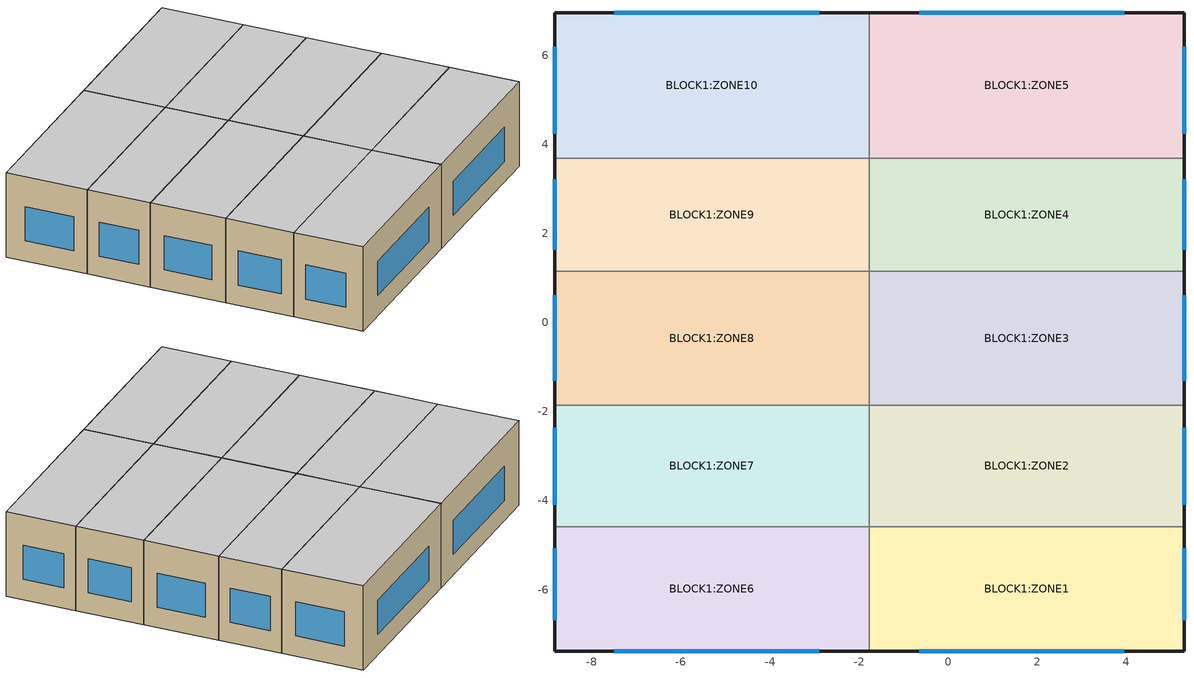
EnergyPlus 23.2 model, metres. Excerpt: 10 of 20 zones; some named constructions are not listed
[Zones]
BLOCK1:ZONE6
 floor ground (Project ground floor): -1.77,-7.38 -8.84,-7.38 -8.84,-4.59 -1.77,-4.59 z0
 wall outside (Project wall): -8.84,-4.59 -8.84,-7.38 -1.77,-7.38 z0:3.5
 wall to BLOCK1:ZONE1 (Project partition): -1.77,-7.38 -1.77,-4.59 z0:3.5
 wall to BLOCK1:ZONE7 (Project partition): -1.77,-4.59 -8.84,-4.59 z0:3.5
 window (Project external glazing - 1001): -8.84,-5.07 -8.84,-6.69 / -7.5,-7.38 -2.89,-7.38 z0.84:2.26
 ceiling to BLOCK2:ZONE6 (Project internal floor_Reversed): -8.84,-7.38 -1.77,-7.38 -1.77,-4.59 -8.84,-4.59 z3.5
BLOCK1:ZONE1
 floor ground (Project ground floor): 5.3,-7.38 -1.77,-7.38 -1.77,-4.59 5.3,-4.59 z0
 wall outside (Project wall): -1.77,-7.38 5.3,-7.38 5.3,-4.59 z0:3.5
 wall to BLOCK1:ZONE2 (Project partition): 5.3,-4.59 -1.77,-4.59 z0:3.5
 window (Project external glazing - 1001): 5.3,-6.69 5.3,-5.07 / -0.65,-7.38 3.96,-7.38 z0.84:2.26
 ceiling to BLOCK2:ZONE1 (Project internal floor_Reversed): -1.77,-7.38 5.3,-7.38 5.3,-4.59 -1.77,-4.59 z3.5
BLOCK1:ZONE7
 floor ground (Project ground floor): -1.77,-4.59 -8.84,-4.59 -8.84,-1.86 -1.77,-1.86 z0
 wall outside (Project wall): -8.84,-1.86 -8.84,-4.59 z0:3.5
 wall to BLOCK1:ZONE2 (Project partition): -1.77,-4.59 -1.77,-1.86 z0:3.5
 wall to BLOCK1:ZONE8 (Project partition): -1.77,-1.86 -8.84,-1.86 z0:3.5
 window (Project external glazing - 1001): -8.84,-2.36 -8.84,-4.09 z0.84:2.26
 ceiling to BLOCK2:ZONE7 (Project internal floor_Reversed): -8.84,-4.59 -1.77,-4.59 -1.77,-1.86 -8.84,-1.86 z3.5
BLOCK1:ZONE2
 floor ground (Project ground floor): 5.3,-4.59 -1.77,-4.59 -1.77,-1.86 5.3,-1.86 z0
 wall outside (Project wall): 5.3,-4.59 5.3,-1.86 z0:3.5
 wall to BLOCK1:ZONE3 (Project partition): 5.3,-1.86 -1.77,-1.86 z0:3.5
 window (Project external glazing - 1001): 5.3,-4.09 5.3,-2.36 z0.84:2.26
 ceiling to BLOCK2:ZONE2 (Project internal floor_Reversed): -1.77,-4.59 5.3,-4.59 5.3,-1.86 -1.77,-1.86 z3.5
BLOCK1:ZONE8
 floor ground (Project ground floor): -1.77,-1.86 -8.84,-1.86 -8.84,1.16 -1.77,1.16 z0
 wall outside (Project wall): -8.84,1.16 -8.84,-1.86 z0:3.5
 wall to BLOCK1:ZONE3 (Project partition): -1.77,-1.86 -1.77,1.16 z0:3.5
 wall to BLOCK1:ZONE9 (Project partition): -1.77,1.16 -8.84,1.16 z0:3.5
 window (Project external glazing - 1001): -8.84,0.61 -8.84,-1.31 z0.84:2.26
 ceiling to BLOCK2:ZONE8 (Project internal floor_Reversed): -8.84,-1.86 -1.77,-1.86 -1.77,1.16 -8.84,1.16 z3.5
BLOCK1:ZONE3
 floor ground (Project ground floor): 5.3,-1.86 -1.77,-1.86 -1.77,1.16 5.3,1.16 z0
 wall outside (Project wall): 5.3,-1.86 5.3,1.16 z0:3.5
 wall to BLOCK1:ZONE4 (Project partition): 5.3,1.16 -1.77,1.16 z0:3.5
 window (Project external glazing - 1001): 5.3,-1.31 5.3,0.61 z0.84:2.26
 ceiling to BLOCK2:ZONE3 (Project internal floor_Reversed): -1.77,-1.86 5.3,-1.86 5.3,1.16 -1.77,1.16 z3.5
BLOCK1:ZONE9
 floor ground (Project ground floor): -1.77,1.16 -8.84,1.16 -8.84,3.69 -1.77,3.69 z0
 wall outside (Project wall): -8.84,3.69 -8.84,1.16 z0:3.5
 wall to BLOCK1:ZONE4 (Project partition): -1.77,1.16 -1.77,3.69 z0:3.5
 wall to BLOCK1:ZONE10 (Project partition): -1.77,3.69 -8.84,3.69 z0:3.5
 window (Project external glazing - 1001): -8.84,3.22 -8.84,1.63 z0.84:2.26
 ceiling to BLOCK2:ZONE9 (Project internal floor_Reversed): -8.84,1.16 -1.77,1.16 -1.77,3.69 -8.84,3.69 z3.5
BLOCK1:ZONE4
 floor ground (Project ground floor): 5.3,1.16 -1.77,1.16 -1.77,3.69 5.3,3.69 z0
 wall outside (Project wall): 5.3,1.16 5.3,3.69 z0:3.5
 wall to BLOCK1:ZONE5 (Project partition): 5.3,3.69 -1.77,3.69 z0:3.5
 window (Project external glazing - 1001): 5.3,1.63 5.3,3.22 z0.84:2.26
 ceiling to BLOCK2:ZONE4 (Project internal floor_Reversed): -1.77,1.16 5.3,1.16 5.3,3.69 -1.77,3.69 z3.5
BLOCK1:ZONE10
 floor ground (Project ground floor): -1.77,3.69 -8.84,3.69 -8.84,6.96 -1.77,6.96 z0
 wall outside (Project wall): -1.77,6.96 -8.84,6.96 -8.84,3.69 z0:3.5
 wall to BLOCK1:ZONE5 (Project partition): -1.77,3.69 -1.77,6.96 z0:3.5
 window (Project external glazing - 1001): -2.89,6.96 -7.5,6.96 / -8.84,6.19 -8.84,4.24 z0.84:2.26
 ceiling to BLOCK2:ZONE10 (Project internal floor_Reversed): -8.84,3.69 -1.77,3.69 -1.77,6.96 -8.84,6.96 z3.5
BLOCK1:ZONE5
 floor ground (Project ground floor): 5.3,3.69 -1.77,3.69 -1.77,6.96 5.3,6.96 z0
 wall outside (Project wall): 5.3,3.69 5.3,6.96 -1.77,6.96 z0:3.5
 window (Project external glazing - 1001): 5.3,4.24 5.3,6.19 / 3.96,6.96 -0.65,6.96 z0.84:2.26
 ceiling to BLOCK2:ZONE5 (Project internal floor_Reversed): -1.77,3.69 5.3,3.69 5.3,6.96 -1.77,6.96 z3.5
[Material:NoMass]
6_RVAL_2: Roughness=Rough; Thermal Resistance=0.15; Thermal Absorptance=0.9; Solar Absorptance=0.7; Visible Absorptance=0.7
[Construction]
Project partition_Rev: Gypsum Plasterboard_.025, 6_RVAL_2, Gypsum Plasterboard_.025
[ENERGYMANAGEMENTSYSTEM:SENSOR]
Name | OutputVariable or OutputMeter Index Key | OutputVariable or OutputMeter
BLOCK1_ZONE3_HeatCoil; BLOCK1_ZONE3_Wall_2_0_0_0_0_0_Win_HeatCoil | BLOCK1:ZONE3 VRF Indoor Unit DX Heating Coil | Heating Coil Heating Rate
BLOCK1_ZONE9_CoolCoil; BLOCK1_ZONE9_Wall_4_0_0_0_0_0_Win_CoolCoil | BLOCK1:ZONE9 VRF Indoor Unit DX Cooling Coil | Cooling Coil Total Cooling Rate
BLOCK1_ZONE9_HeatCoil; BLOCK1_ZONE9_Wall_4_0_0_0_0_0_Win_HeatCoil | BLOCK1:ZONE9 VRF Indoor Unit DX Heating Coil | Heating Coil Heating Rate
BLOCK1_ZONE4_CoolCoil; BLOCK1_ZONE4_Wall_2_0_0_0_0_0_Win_CoolCoil | BLOCK1:ZONE4 VRF Indoor Unit DX Cooling Coil | Cooling Coil Total Cooling Rate
BLOCK1_ZONE4_HeatCoil; BLOCK1_ZONE4_Wall_2_0_0_0_0_0_Win_HeatCoil | BLOCK1:ZONE4 VRF Indoor Unit DX Heating Coil | Heating Coil Heating Rate
BLOCK1_ZONE10_CoolCoil; BLOCK1_ZONE10_Wall_3_0_0_0_0_0_Win_CoolCoil; BLOCK1_ZONE10_Wall_4_0_0_0_0_0_Win_CoolCoil | BLOCK1:ZONE10 VRF Indoor Unit DX Cooling Coil | Cooling Coil Total Cooling Rate
BLOCK1_ZONE10_HeatCoil; BLOCK1_ZONE10_Wall_3_0_0_0_0_0_Win_HeatCoil; BLOCK1_ZONE10_Wall_4_0_0_0_0_0_Win_HeatCoil | BLOCK1:ZONE10 VRF Indoor Unit DX Heating Coil | Heating Coil Heating Rate
BLOCK1_ZONE5_CoolCoil; BLOCK1_ZONE5_Wall_2_0_0_0_0_0_Win_CoolCoil; BLOCK1_ZONE5_Wall_3_0_0_0_0_0_Win_CoolCoil | BLOCK1:ZONE5 VRF Indoor Unit DX Cooling Coil | Cooling Coil Total Cooling Rate
BLOCK1_ZONE5_HeatCoil; BLOCK1_ZONE5_Wall_2_0_0_0_0_0_Win_HeatCoil; BLOCK1_ZONE5_Wall_3_0_0_0_0_0_Win_HeatCoil | BLOCK1:ZONE5 VRF Indoor Unit DX Heating Coil | Heating Coil Heating Rate
BLOCK2_ZONE6_CoolCoil; BLOCK2_ZONE6_Wall_4_0_0_0_0_0_Win_CoolCoil; BLOCK2_ZONE6_Wall_5_0_0_0_0_0_Win_CoolCoil | BLOCK2:ZONE6 VRF Indoor Unit DX Cooling Coil | Cooling Coil Total Cooling Rate
BLOCK2_ZONE6_HeatCoil; BLOCK2_ZONE6_Wall_4_0_0_0_0_0_Win_HeatCoil; BLOCK2_ZONE6_Wall_5_0_0_0_0_0_Win_HeatCoil | BLOCK2:ZONE6 VRF Indoor Unit DX Heating Coil | Heating Coil Heating Rate
BLOCK2_ZONE1_CoolCoil; BLOCK2_ZONE1_CoolCoil; BLOCK2_ZONE1_Wall_2_0_0_0_0_0_Win_CoolCoil; BLOCK2_ZONE1_Wall_2_0_0_0_0_0_Win_CoolCoil; BLOCK2_ZONE1_Wall_2_0_0_0_0_0_Win_CoolCoil; BLOCK2_ZONE1_Wall_5_0_0_0_0_0_Win_CoolCoil; BLOCK2_ZONE1_Wall_5_0_0_0_0_0_Win_CoolCoil; BLOCK2_ZONE1_Wall_5_0_0_0_0_0_Win_CoolCoil | BLOCK2:ZONE1 VRF Indoor Unit DX Cooling Coil | Cooling Coil Total Cooling Rate
BLOCK2_ZONE1_HeatCoil; BLOCK2_ZONE1_HeatCoil; BLOCK2_ZONE1_Wall_2_0_0_0_0_0_Win_HeatCoil; BLOCK2_ZONE1_Wall_2_0_0_0_0_0_Win_HeatCoil; BLOCK2_ZONE1_Wall_2_0_0_0_0_0_Win_HeatCoil; BLOCK2_ZONE1_Wall_5_0_0_0_0_0_Win_HeatCoil; BLOCK2_ZONE1_Wall_5_0_0_0_0_0_Win_HeatCoil; BLOCK2_ZONE1_Wall_5_0_0_0_0_0_Win_HeatCoil | BLOCK2:ZONE1 VRF Indoor Unit DX Heating Coil | Heating Coil Heating Rate
BLOCK2_ZONE7_CoolCoil; BLOCK2_ZONE7_Wall_4_0_0_0_0_0_Win_CoolCoil | BLOCK2:ZONE7 VRF Indoor Unit DX Cooling Coil | Cooling Coil Total Cooling Rate
BLOCK2_ZONE7_HeatCoil; BLOCK2_ZONE7_Wall_4_0_0_0_0_0_Win_HeatCoil | BLOCK2:ZONE7 VRF Indoor Unit DX Heating Coil | Heating Coil Heating Rate
BLOCK2_ZONE2_CoolCoil; BLOCK2_ZONE2_Wall_2_0_0_0_0_0_Win_CoolCoil | BLOCK2:ZONE2 VRF Indoor Unit DX Cooling Coil | Cooling Coil Total Cooling Rate
BLOCK2_ZONE2_HeatCoil; BLOCK2_ZONE2_Wall_2_0_0_0_0_0_Win_HeatCoil | BLOCK2:ZONE2 VRF Indoor Unit DX Heating Coil | Heating Coil Heating Rate
BLOCK2_ZONE8_CoolCoil; BLOCK2_ZONE8_Wall_4_0_0_0_0_0_Win_CoolCoil | BLOCK2:ZONE8 VRF Indoor Unit DX Cooling Coil | Cooling Coil Total Cooling Rate
BLOCK2_ZONE8_HeatCoil; BLOCK2_ZONE8_Wall_4_0_0_0_0_0_Win_HeatCoil | BLOCK2:ZONE8 VRF Indoor Unit DX Heating Coil | Heating Coil Heating Rate
BLOCK2_ZONE3_CoolCoil; BLOCK2_ZONE3_Wall_2_0_0_0_0_0_Win_CoolCoil | BLOCK2:ZONE3 VRF Indoor Unit DX Cooling Coil | Cooling Coil Total Cooling Rate
BLOCK2_ZONE3_HeatCoil; BLOCK2_ZONE3_Wall_2_0_0_0_0_0_Win_HeatCoil | BLOCK2:ZONE3 VRF Indoor Unit DX Heating Coil | Heating Coil Heating Rate
BLOCK2_ZONE9_CoolCoil; BLOCK2_ZONE9_Wall_4_0_0_0_0_0_Win_CoolCoil | BLOCK2:ZONE9 VRF Indoor Unit DX Cooling Coil | Cooling Coil Total Cooling Rate
BLOCK2_ZONE9_HeatCoil; BLOCK2_ZONE9_Wall_4_0_0_0_0_0_Win_HeatCoil | BLOCK2:ZONE9 VRF Indoor Unit DX Heating Coil | Heating Coil Heating Rate
BLOCK2_ZONE4_CoolCoil; BLOCK2_ZONE4_Wall_2_0_0_0_0_0_Win_CoolCoil | BLOCK2:ZONE4 VRF Indoor Unit DX Cooling Coil | Cooling Coil Total Cooling Rate
BLOCK2_ZONE4_HeatCoil; BLOCK2_ZONE4_Wall_2_0_0_0_0_0_Win_HeatCoil | BLOCK2:ZONE4 VRF Indoor Unit DX Heating Coil | Heating Coil Heating Rate
BLOCK2_ZONE10_CoolCoil; BLOCK2_ZONE10_Wall_3_0_0_0_0_0_Win_CoolCoil; BLOCK2_ZONE10_Wall_4_0_0_0_0_0_Win_CoolCoil | BLOCK2:ZONE10 VRF Indoor Unit DX Cooling Coil | Cooling Coil Total Cooling Rate
BLOCK2_ZONE10_HeatCoil; BLOCK2_ZONE10_Wall_3_0_0_0_0_0_Win_HeatCoil; BLOCK2_ZONE10_Wall_4_0_0_0_0_0_Win_HeatCoil | BLOCK2:ZONE10 VRF Indoor Unit DX Heating Coil | Heating Coil Heating Rate
BLOCK2_ZONE5_CoolCoil; BLOCK2_ZONE5_Wall_2_0_0_0_0_0_Win_CoolCoil; BLOCK2_ZONE5_Wall_3_0_0_0_0_0_Win_CoolCoil | BLOCK2:ZONE5 VRF Indoor Unit DX Cooling Coil | Cooling Coil Total Cooling Rate
BLOCK2_ZONE5_HeatCoil; BLOCK2_ZONE5_Wall_2_0_0_0_0_0_Win_HeatCoil; BLOCK2_ZONE5_Wall_3_0_0_0_0_0_Win_HeatCoil | BLOCK2:ZONE5 VRF Indoor Unit DX Heating Coil | Heating Coil Heating Rate
BLOCK1_ZONE6_Wall_4_0_0_0_0_0_Win_CoolCoil; BLOCK1_ZONE6_Wall_5_0_0_0_0_0_Win_CoolCoil | BLOCK1:ZONE6 VRF Indoor Unit DX Cooling Coil | Cooling Coil Total Cooling Rate
BLOCK1_ZONE6_Wall_4_0_0_0_0_0_Win_HeatCoil; BLOCK1_ZONE6_Wall_5_0_0_0_0_0_Win_HeatCoil | BLOCK1:ZONE6 VRF Indoor Unit DX Heating Coil | Heating Coil Heating Rate
BLOCK1_ZONE1_Wall_2_0_0_0_0_0_Win_CoolCoil; BLOCK1_ZONE1_Wall_2_0_0_0_0_0_Win_CoolCoil; BLOCK1_ZONE1_Wall_2_0_0_0_0_0_Win_CoolCoil; BLOCK1_ZONE1_Wall_5_0_0_0_0_0_Win_CoolCoil; BLOCK1_ZONE1_Wall_5_0_0_0_0_0_Win_CoolCoil; BLOCK1_ZONE1_Wall_5_0_0_0_0_0_Win_CoolCoil | BLOCK1:ZONE1 VRF Indoor Unit DX Cooling Coil | Cooling Coil Total Cooling Rate
BLOCK1_ZONE1_Wall_2_0_0_0_0_0_Win_HeatCoil; BLOCK1_ZONE1_Wall_2_0_0_0_0_0_Win_HeatCoil; BLOCK1_ZONE1_Wall_2_0_0_0_0_0_Win_HeatCoil; BLOCK1_ZONE1_Wall_5_0_0_0_0_0_Win_HeatCoil; BLOCK1_ZONE1_Wall_5_0_0_0_0_0_Win_HeatCoil; BLOCK1_ZONE1_Wall_5_0_0_0_0_0_Win_HeatCoil | BLOCK1:ZONE1 VRF Indoor Unit DX Heating Coil | Heating Coil Heating Rate
BLOCK1_ZONE7_Wall_4_0_0_0_0_0_Win_CoolCoil | BLOCK1:ZONE7 VRF Indoor Unit DX Cooling Coil | Cooling Coil Total Cooling Rate
BLOCK1_ZONE7_Wall_4_0_0_0_0_0_Win_HeatCoil | BLOCK1:ZONE7 VRF Indoor Unit DX Heating Coil | Heating Coil Heating Rate
BLOCK1_ZONE2_Wall_2_0_0_0_0_0_Win_CoolCoil | BLOCK1:ZONE2 VRF Indoor Unit DX Cooling Coil | Cooling Coil Total Cooling Rate
BLOCK1_ZONE2_Wall_2_0_0_0_0_0_Win_HeatCoil | BLOCK1:ZONE2 VRF Indoor Unit DX Heating Coil | Heating Coil Heating Rate
BLOCK1_ZONE8_Wall_4_0_0_0_0_0_Win_CoolCoil | BLOCK1:ZONE8 VRF Indoor Unit DX Cooling Coil | Cooling Coil Total Cooling Rate
BLOCK1_ZONE8_Wall_4_0_0_0_0_0_Win_HeatCoil | BLOCK1:ZONE8 VRF Indoor Unit DX Heating Coil | Heating Coil Heating Rate
BLOCK1_ZONE3_Wall_2_0_0_0_0_0_Win_CoolCoil | BLOCK1:ZONE3 VRF Indoor Unit DX Cooling Coil | Cooling Coil Total Cooling Rate
[ENERGYMANAGEMENTSYSTEM:ACTUATOR]
Name | Actuated Component Unique | Actuated Component Type | Actuated Component Control Type
AHST_Act_BLOCK1_ZONE6 | AHST_Sch_BLOCK1_ZONE6 | Schedule:Compact | Schedule Value
ACST_Act_BLOCK1_ZONE6 | ACST_Sch_BLOCK1_ZONE6 | Schedule:Compact | Schedule Value
AHST_Act_BLOCK1_ZONE1; AHST_Act_BLOCK1_ZONE1 | AHST_Sch_BLOCK1_ZONE1 | Schedule:Compact | Schedule Value
ACST_Act_BLOCK1_ZONE1; ACST_Act_BLOCK1_ZONE1 | ACST_Sch_BLOCK1_ZONE1 | Schedule:Compact | Schedule Value
AHST_Act_BLOCK1_ZONE7 | AHST_Sch_BLOCK1_ZONE7 | Schedule:Compact | Schedule Value
ACST_Act_BLOCK1_ZONE7 | ACST_Sch_BLOCK1_ZONE7 | Schedule:Compact | Schedule Value
AHST_Act_BLOCK1_ZONE2 | AHST_Sch_BLOCK1_ZONE2 | Schedule:Compact | Schedule Value
ACST_Act_BLOCK1_ZONE2 | ACST_Sch_BLOCK1_ZONE2 | Schedule:Compact | Schedule Value
AHST_Act_BLOCK1_ZONE8 | AHST_Sch_BLOCK1_ZONE8 | Schedule:Compact | Schedule Value
ACST_Act_BLOCK1_ZONE8 | ACST_Sch_BLOCK1_ZONE8 | Schedule:Compact | Schedule Value
AHST_Act_BLOCK1_ZONE3 | AHST_Sch_BLOCK1_ZONE3 | Schedule:Compact | Schedule Value
ACST_Act_BLOCK1_ZONE3 | ACST_Sch_BLOCK1_ZONE3 | Schedule:Compact | Schedule Value
AHST_Act_BLOCK1_ZONE9 | AHST_Sch_BLOCK1_ZONE9 | Schedule:Compact | Schedule Value
ACST_Act_BLOCK1_ZONE9 | ACST_Sch_BLOCK1_ZONE9 | Schedule:Compact | Schedule Value
AHST_Act_BLOCK1_ZONE4 | AHST_Sch_BLOCK1_ZONE4 | Schedule:Compact | Schedule Value
ACST_Act_BLOCK1_ZONE4 | ACST_Sch_BLOCK1_ZONE4 | Schedule:Compact | Schedule Value
AHST_Act_BLOCK1_ZONE10 | AHST_Sch_BLOCK1_ZONE10 | Schedule:Compact | Schedule Value
ACST_Act_BLOCK1_ZONE10 | ACST_Sch_BLOCK1_ZONE10 | Schedule:Compact | Schedule Value
AHST_Act_BLOCK1_ZONE5 | AHST_Sch_BLOCK1_ZONE5 | Schedule:Compact | Schedule Value
ACST_Act_BLOCK1_ZONE5 | ACST_Sch_BLOCK1_ZONE5 | Schedule:Compact | Schedule Value
AHST_Act_BLOCK2_ZONE6 | AHST_Sch_BLOCK2_ZONE6 | Schedule:Compact | Schedule Value
ACST_Act_BLOCK2_ZONE6 | ACST_Sch_BLOCK2_ZONE6 | Schedule:Compact | Schedule Value
AHST_Act_BLOCK2_ZONE1; AHST_Act_BLOCK2_ZONE1 | AHST_Sch_BLOCK2_ZONE1 | Schedule:Compact | Schedule Value
ACST_Act_BLOCK2_ZONE1; ACST_Act_BLOCK2_ZONE1 | ACST_Sch_BLOCK2_ZONE1 | Schedule:Compact | Schedule Value
AHST_Act_BLOCK2_ZONE7 | AHST_Sch_BLOCK2_ZONE7 | Schedule:Compact | Schedule Value
ACST_Act_BLOCK2_ZONE7 | ACST_Sch_BLOCK2_ZONE7 | Schedule:Compact | Schedule Value
AHST_Act_BLOCK2_ZONE2 | AHST_Sch_BLOCK2_ZONE2 | Schedule:Compact | Schedule Value
ACST_Act_BLOCK2_ZONE2 | ACST_Sch_BLOCK2_ZONE2 | Schedule:Compact | Schedule Value
AHST_Act_BLOCK2_ZONE8 | AHST_Sch_BLOCK2_ZONE8 | Schedule:Compact | Schedule Value
ACST_Act_BLOCK2_ZONE8 | ACST_Sch_BLOCK2_ZONE8 | Schedule:Compact | Schedule Value
AHST_Act_BLOCK2_ZONE3 | AHST_Sch_BLOCK2_ZONE3 | Schedule:Compact | Schedule Value
ACST_Act_BLOCK2_ZONE3 | ACST_Sch_BLOCK2_ZONE3 | Schedule:Compact | Schedule Value
AHST_Act_BLOCK2_ZONE9 | AHST_Sch_BLOCK2_ZONE9 | Schedule:Compact | Schedule Value
ACST_Act_BLOCK2_ZONE9 | ACST_Sch_BLOCK2_ZONE9 | Schedule:Compact | Schedule Value
AHST_Act_BLOCK2_ZONE4 | AHST_Sch_BLOCK2_ZONE4 | Schedule:Compact | Schedule Value
ACST_Act_BLOCK2_ZONE4 | ACST_Sch_BLOCK2_ZONE4 | Schedule:Compact | Schedule Value
AHST_Act_BLOCK2_ZONE10 | AHST_Sch_BLOCK2_ZONE10 | Schedule:Compact | Schedule Value
ACST_Act_BLOCK2_ZONE10 | ACST_Sch_BLOCK2_ZONE10 | Schedule:Compact | Schedule Value
AHST_Act_BLOCK2_ZONE5 | AHST_Sch_BLOCK2_ZONE5 | Schedule:Compact | Schedule Value
ACST_Act_BLOCK2_ZONE5 | ACST_Sch_BLOCK2_ZONE5 | Schedule:Compact | Schedule Value
BLOCK1_ZONE6_Wall_4_0_0_0_0_0_Win_VentOpenFact | BLOCK1:ZONE6_Wall_4_0_0_0_0_0_Win | AirFlow Network Window/Door Opening | Venting Opening Factor
BLOCK1_ZONE6_Wall_5_0_0_0_0_0_Win_VentOpenFact | BLOCK1:ZONE6_Wall_5_0_0_0_0_0_Win | AirFlow Network Window/Door Opening | Venting Opening Factor
BLOCK1_ZONE1_Wall_2_0_0_0_0_0_Win_VentOpenFact; BLOCK1_ZONE1_Wall_2_0_0_0_0_0_Win_VentOpenFact; BLOCK1_ZONE1_Wall_2_0_0_0_0_0_Win_VentOpenFact | BLOCK1:ZONE1_Wall_2_0_0_0_0_0_Win | AirFlow Network Window/Door Opening | Venting Opening Factor
BLOCK1_ZONE1_Wall_5_0_0_0_0_0_Win_VentOpenFact; BLOCK1_ZONE1_Wall_5_0_0_0_0_0_Win_VentOpenFact; BLOCK1_ZONE1_Wall_5_0_0_0_0_0_Win_VentOpenFact | BLOCK1:ZONE1_Wall_5_0_0_0_0_0_Win | AirFlow Network Window/Door Opening | Venting Opening Factor
BLOCK1_ZONE7_Wall_4_0_0_0_0_0_Win_VentOpenFact | BLOCK1:ZONE7_Wall_4_0_0_0_0_0_Win | AirFlow Network Window/Door Opening | Venting Opening Factor
BLOCK1_ZONE2_Wall_2_0_0_0_0_0_Win_VentOpenFact | BLOCK1:ZONE2_Wall_2_0_0_0_0_0_Win | AirFlow Network Window/Door Opening | Venting Opening Factor
BLOCK1_ZONE8_Wall_4_0_0_0_0_0_Win_VentOpenFact | BLOCK1:ZONE8_Wall_4_0_0_0_0_0_Win | AirFlow Network Window/Door Opening | Venting Opening Factor
BLOCK1_ZONE3_Wall_2_0_0_0_0_0_Win_VentOpenFact | BLOCK1:ZONE3_Wall_2_0_0_0_0_0_Win | AirFlow Network Window/Door Opening | Venting Opening Factor
BLOCK1_ZONE9_Wall_4_0_0_0_0_0_Win_VentOpenFact | BLOCK1:ZONE9_Wall_4_0_0_0_0_0_Win | AirFlow Network Window/Door Opening | Venting Opening Factor
BLOCK1_ZONE4_Wall_2_0_0_0_0_0_Win_VentOpenFact | BLOCK1:ZONE4_Wall_2_0_0_0_0_0_Win | AirFlow Network Window/Door Opening | Venting Opening Factor
BLOCK1_ZONE10_Wall_3_0_0_0_0_0_Win_VentOpenFact | BLOCK1:ZONE10_Wall_3_0_0_0_0_0_Win | AirFlow Network Window/Door Opening | Venting Opening Factor
BLOCK1_ZONE10_Wall_4_0_0_0_0_0_Win_VentOpenFact | BLOCK1:ZONE10_Wall_4_0_0_0_0_0_Win | AirFlow Network Window/Door Opening | Venting Opening Factor
BLOCK1_ZONE5_Wall_2_0_0_0_0_0_Win_VentOpenFact | BLOCK1:ZONE5_Wall_2_0_0_0_0_0_Win | AirFlow Network Window/Door Opening | Venting Opening Factor
BLOCK1_ZONE5_Wall_3_0_0_0_0_0_Win_VentOpenFact | BLOCK1:ZONE5_Wall_3_0_0_0_0_0_Win | AirFlow Network Window/Door Opening | Venting Opening Factor
[ENERGYMANAGEMENTSYSTEM:PROGRAMCALLINGMANAGER]
SetComfTemp: BeginTimestepBeforePredictor; SetComfTemp
CountHours_BLOCK1_ZONE6: BeginTimestepBeforePredictor; CountHours_BLOCK1_ZONE6
CountHours_BLOCK1_ZONE1; CountHours_BLOCK1_ZONE1: BeginTimestepBeforePredictor; CountHours_BLOCK1_ZONE1
CountHours_BLOCK1_ZONE7: BeginTimestepBeforePredictor; CountHours_BLOCK1_ZONE7
CountHours_BLOCK1_ZONE2: BeginTimestepBeforePredictor; CountHours_BLOCK1_ZONE2
CountHours_BLOCK1_ZONE8: BeginTimestepBeforePredictor; CountHours_BLOCK1_ZONE8
CountHours_BLOCK1_ZONE3: BeginTimestepBeforePredictor; CountHours_BLOCK1_ZONE3
CountHours_BLOCK1_ZONE9: BeginTimestepBeforePredictor; CountHours_BLOCK1_ZONE9
CountHours_BLOCK1_ZONE4: BeginTimestepBeforePredictor; CountHours_BLOCK1_ZONE4
CountHours_BLOCK1_ZONE10: BeginTimestepBeforePredictor; CountHours_BLOCK1_ZONE10
CountHours_BLOCK1_ZONE5: BeginTimestepBeforePredictor; CountHours_BLOCK1_ZONE5
CountHours_BLOCK2_ZONE6: BeginTimestepBeforePredictor; CountHours_BLOCK2_ZONE6
CountHours_BLOCK2_ZONE1; CountHours_BLOCK2_ZONE1: BeginTimestepBeforePredictor; CountHours_BLOCK2_ZONE1
CountHours_BLOCK2_ZONE7: BeginTimestepBeforePredictor; CountHours_BLOCK2_ZONE7
CountHours_BLOCK2_ZONE2: BeginTimestepBeforePredictor; CountHours_BLOCK2_ZONE2
CountHours_BLOCK2_ZONE8: BeginTimestepBeforePredictor; CountHours_BLOCK2_ZONE8
CountHours_BLOCK2_ZONE3: BeginTimestepBeforePredictor; CountHours_BLOCK2_ZONE3
CountHours_BLOCK2_ZONE9: BeginTimestepBeforePredictor; CountHours_BLOCK2_ZONE9
CountHours_BLOCK2_ZONE4: BeginTimestepBeforePredictor; CountHours_BLOCK2_ZONE4
CountHours_BLOCK2_ZONE10: BeginTimestepBeforePredictor; CountHours_BLOCK2_ZONE10
CountHours_BLOCK2_ZONE5: BeginTimestepBeforePredictor; CountHours_BLOCK2_ZONE5
SetAppLimits: BeginTimestepBeforePredictor; SetAppLimits
ApplyCAT: BeginTimestepBeforePredictor; ApplyCAT
SetAST: BeginTimestepBeforePredictor; SetAST
SetASTnoTol: BeginTimestepBeforePredictor; SetASTnoTol
CountHoursNoApp_BLOCK1_ZONE6: BeginTimestepBeforePredictor; CountHoursNoApp_BLOCK1_ZONE6
SetGeoVarBLOCK1_ZONE6: BeginTimestepBeforePredictor; SetGeoVarBLOCK1_ZONE6
CountHoursNoApp_BLOCK1_ZONE1; CountHoursNoApp_BLOCK1_ZONE1: BeginTimestepBeforePredictor; CountHoursNoApp_BLOCK1_ZONE1
SetGeoVarBLOCK1_ZONE1; SetGeoVarBLOCK1_ZONE1: BeginTimestepBeforePredictor; SetGeoVarBLOCK1_ZONE1
CountHoursNoApp_BLOCK1_ZONE7: BeginTimestepBeforePredictor; CountHoursNoApp_BLOCK1_ZONE7
SetGeoVarBLOCK1_ZONE7: BeginTimestepBeforePredictor; SetGeoVarBLOCK1_ZONE7
CountHoursNoApp_BLOCK1_ZONE2: BeginTimestepBeforePredictor; CountHoursNoApp_BLOCK1_ZONE2
SetGeoVarBLOCK1_ZONE2: BeginTimestepBeforePredictor; SetGeoVarBLOCK1_ZONE2
CountHoursNoApp_BLOCK1_ZONE8: BeginTimestepBeforePredictor; CountHoursNoApp_BLOCK1_ZONE8
SetGeoVarBLOCK1_ZONE8: BeginTimestepBeforePredictor; SetGeoVarBLOCK1_ZONE8
CountHoursNoApp_BLOCK1_ZONE3: BeginTimestepBeforePredictor; CountHoursNoApp_BLOCK1_ZONE3
SetGeoVarBLOCK1_ZONE3: BeginTimestepBeforePredictor; SetGeoVarBLOCK1_ZONE3
CountHoursNoApp_BLOCK1_ZONE9: BeginTimestepBeforePredictor; CountHoursNoApp_BLOCK1_ZONE9
SetGeoVarBLOCK1_ZONE9: BeginTimestepBeforePredictor; SetGeoVarBLOCK1_ZONE9
CountHoursNoApp_BLOCK1_ZONE4: BeginTimestepBeforePredictor; CountHoursNoApp_BLOCK1_ZONE4
SetGeoVarBLOCK1_ZONE4: BeginTimestepBeforePredictor; SetGeoVarBLOCK1_ZONE4
CountHoursNoApp_BLOCK1_ZONE10: BeginTimestepBeforePredictor; CountHoursNoApp_BLOCK1_ZONE10
SetGeoVarBLOCK1_ZONE10: BeginTimestepBeforePredictor; SetGeoVarBLOCK1_ZONE10
CountHoursNoApp_BLOCK1_ZONE5: BeginTimestepBeforePredictor; CountHoursNoApp_BLOCK1_ZONE5
SetGeoVarBLOCK1_ZONE5: BeginTimestepBeforePredictor; SetGeoVarBLOCK1_ZONE5
CountHoursNoApp_BLOCK2_ZONE6: BeginTimestepBeforePredictor; CountHoursNoApp_BLOCK2_ZONE6
SetGeoVarBLOCK2_ZONE6: BeginTimestepBeforePredictor; SetGeoVarBLOCK2_ZONE6
CountHoursNoApp_BLOCK2_ZONE1; CountHoursNoApp_BLOCK2_ZONE1: BeginTimestepBeforePredictor; CountHoursNoApp_BLOCK2_ZONE1
SetGeoVarBLOCK2_ZONE1; SetGeoVarBLOCK2_ZONE1: BeginTimestepBeforePredictor; SetGeoVarBLOCK2_ZONE1
CountHoursNoApp_BLOCK2_ZONE7: BeginTimestepBeforePredictor; CountHoursNoApp_BLOCK2_ZONE7
SetGeoVarBLOCK2_ZONE7: BeginTimestepBeforePredictor; SetGeoVarBLOCK2_ZONE7
CountHoursNoApp_BLOCK2_ZONE2: BeginTimestepBeforePredictor; CountHoursNoApp_BLOCK2_ZONE2
SetGeoVarBLOCK2_ZONE2: BeginTimestepBeforePredictor; SetGeoVarBLOCK2_ZONE2
CountHoursNoApp_BLOCK2_ZONE8: BeginTimestepBeforePredictor; CountHoursNoApp_BLOCK2_ZONE8
SetGeoVarBLOCK2_ZONE8: BeginTimestepBeforePredictor; SetGeoVarBLOCK2_ZONE8
CountHoursNoApp_BLOCK2_ZONE3: BeginTimestepBeforePredictor; CountHoursNoApp_BLOCK2_ZONE3
SetGeoVarBLOCK2_ZONE3: BeginTimestepBeforePredictor; SetGeoVarBLOCK2_ZONE3
CountHoursNoApp_BLOCK2_ZONE9: BeginTimestepBeforePredictor; CountHoursNoApp_BLOCK2_ZONE9
SetGeoVarBLOCK2_ZONE9: BeginTimestepBeforePredictor; SetGeoVarBLOCK2_ZONE9
CountHoursNoApp_BLOCK2_ZONE4: BeginTimestepBeforePredictor; CountHoursNoApp_BLOCK2_ZONE4
SetGeoVarBLOCK2_ZONE4: BeginTimestepBeforePredictor; SetGeoVarBLOCK2_ZONE4
CountHoursNoApp_BLOCK2_ZONE10: BeginTimestepBeforePredictor; CountHoursNoApp_BLOCK2_ZONE10
SetGeoVarBLOCK2_ZONE10: BeginTimestepBeforePredictor; SetGeoVarBLOCK2_ZONE10
CountHoursNoApp_BLOCK2_ZONE5: BeginTimestepBeforePredictor; CountHoursNoApp_BLOCK2_ZONE5
SetGeoVarBLOCK2_ZONE5: BeginTimestepBeforePredictor; SetGeoVarBLOCK2_ZONE5
SetInputData: BeginTimestepBeforePredictor; SetInputData
SetVOFinputData: BeginTimestepBeforePredictor; SetVOFinputData
SetVST: BeginTimestepBeforePredictor; SetVST
ApplyAST_BLOCK1_ZONE6: BeginTimestepBeforePredictor; ApplyAST_BLOCK1_ZONE6
ApplyAST_BLOCK1_ZONE1; ApplyAST_BLOCK1_ZONE1: BeginTimestepBeforePredictor; ApplyAST_BLOCK1_ZONE1
ApplyAST_BLOCK1_ZONE7: BeginTimestepBeforePredictor; ApplyAST_BLOCK1_ZONE7
ApplyAST_BLOCK1_ZONE2: BeginTimestepBeforePredictor; ApplyAST_BLOCK1_ZONE2
ApplyAST_BLOCK1_ZONE8: BeginTimestepBeforePredictor; ApplyAST_BLOCK1_ZONE8
ApplyAST_BLOCK1_ZONE3: BeginTimestepBeforePredictor; ApplyAST_BLOCK1_ZONE3
ApplyAST_BLOCK1_ZONE9: BeginTimestepBeforePredictor; ApplyAST_BLOCK1_ZONE9
ApplyAST_BLOCK1_ZONE4: BeginTimestepBeforePredictor; ApplyAST_BLOCK1_ZONE4
ApplyAST_BLOCK1_ZONE10: BeginTimestepBeforePredictor; ApplyAST_BLOCK1_ZONE10
ApplyAST_BLOCK1_ZONE5: BeginTimestepBeforePredictor; ApplyAST_BLOCK1_ZONE5
ApplyAST_BLOCK2_ZONE6: BeginTimestepBeforePredictor; ApplyAST_BLOCK2_ZONE6
ApplyAST_BLOCK2_ZONE1; ApplyAST_BLOCK2_ZONE1: BeginTimestepBeforePredictor; ApplyAST_BLOCK2_ZONE1
ApplyAST_BLOCK2_ZONE7: BeginTimestepBeforePredictor; ApplyAST_BLOCK2_ZONE7
ApplyAST_BLOCK2_ZONE2: BeginTimestepBeforePredictor; ApplyAST_BLOCK2_ZONE2
ApplyAST_BLOCK2_ZONE8: BeginTimestepBeforePredictor; ApplyAST_BLOCK2_ZONE8
ApplyAST_BLOCK2_ZONE3: BeginTimestepBeforePredictor; ApplyAST_BLOCK2_ZONE3
ApplyAST_BLOCK2_ZONE9: BeginTimestepBeforePredictor; ApplyAST_BLOCK2_ZONE9
ApplyAST_BLOCK2_ZONE4: BeginTimestepBeforePredictor; ApplyAST_BLOCK2_ZONE4
ApplyAST_BLOCK2_ZONE10: BeginTimestepBeforePredictor; ApplyAST_BLOCK2_ZONE10
ApplyAST_BLOCK2_ZONE5: BeginTimestepBeforePredictor; ApplyAST_BLOCK2_ZONE5
SetMyVOF_BLOCK1_ZONE6_Wall_4_0_0_0_0_0_Win: BeginTimestepBeforePredictor; SetMyVOF_BLOCK1_ZONE6_Wall_4_0_0_0_0_0_Win
SetWindowOperation_BLOCK1_ZONE6_Wall_4_0_0_0_0_0_Win: BeginTimestepBeforePredictor; SetWindowOperation_BLOCK1_ZONE6_Wall_4_0_0_0_0_0_Win
SetMyVOF_BLOCK1_ZONE6_Wall_5_0_0_0_0_0_Win: BeginTimestepBeforePredictor; SetMyVOF_BLOCK1_ZONE6_Wall_5_0_0_0_0_0_Win
SetWindowOperation_BLOCK1_ZONE6_Wall_5_0_0_0_0_0_Win: BeginTimestepBeforePredictor; SetWindowOperation_BLOCK1_ZONE6_Wall_5_0_0_0_0_0_Win
SetMyVOF_BLOCK1_ZONE1_Wall_2_0_0_0_0_0_Win; SetMyVOF_BLOCK1_ZONE1_Wall_2_0_0_0_0_0_Win; SetMyVOF_BLOCK1_ZONE1_Wall_2_0_0_0_0_0_Win: BeginTimestepBeforePredictor; SetMyVOF_BLOCK1_ZONE1_Wall_2_0_0_0_0_0_Win
SetWindowOperation_BLOCK1_ZONE1_Wall_2_0_0_0_0_0_Win; SetWindowOperation_BLOCK1_ZONE1_Wall_2_0_0_0_0_0_Win; SetWindowOperation_BLOCK1_ZONE1_Wall_2_0_0_0_0_0_Win: BeginTimestepBeforePredictor; SetWindowOperation_BLOCK1_ZONE1_Wall_2_0_0_0_0_0_Win
SetMyVOF_BLOCK1_ZONE1_Wall_5_0_0_0_0_0_Win; SetMyVOF_BLOCK1_ZONE1_Wall_5_0_0_0_0_0_Win; SetMyVOF_BLOCK1_ZONE1_Wall_5_0_0_0_0_0_Win: BeginTimestepBeforePredictor; SetMyVOF_BLOCK1_ZONE1_Wall_5_0_0_0_0_0_Win
SetWindowOperation_BLOCK1_ZONE1_Wall_5_0_0_0_0_0_Win; SetWindowOperation_BLOCK1_ZONE1_Wall_5_0_0_0_0_0_Win; SetWindowOperation_BLOCK1_ZONE1_Wall_5_0_0_0_0_0_Win: BeginTimestepBeforePredictor; SetWindowOperation_BLOCK1_ZONE1_Wall_5_0_0_0_0_0_Win
SetMyVOF_BLOCK1_ZONE7_Wall_4_0_0_0_0_0_Win: BeginTimestepBeforePredictor; SetMyVOF_BLOCK1_ZONE7_Wall_4_0_0_0_0_0_Win
SetWindowOperation_BLOCK1_ZONE7_Wall_4_0_0_0_0_0_Win: BeginTimestepBeforePredictor; SetWindowOperation_BLOCK1_ZONE7_Wall_4_0_0_0_0_0_Win
SetMyVOF_BLOCK1_ZONE2_Wall_2_0_0_0_0_0_Win: BeginTimestepBeforePredictor; SetMyVOF_BLOCK1_ZONE2_Wall_2_0_0_0_0_0_Win
SetWindowOperation_BLOCK1_ZONE2_Wall_2_0_0_0_0_0_Win: BeginTimestepBeforePredictor; SetWindowOperation_BLOCK1_ZONE2_Wall_2_0_0_0_0_0_Win
SetMyVOF_BLOCK1_ZONE8_Wall_4_0_0_0_0_0_Win: BeginTimestepBeforePredictor; SetMyVOF_BLOCK1_ZONE8_Wall_4_0_0_0_0_0_Win
SetWindowOperation_BLOCK1_ZONE8_Wall_4_0_0_0_0_0_Win: BeginTimestepBeforePredictor; SetWindowOperation_BLOCK1_ZONE8_Wall_4_0_0_0_0_0_Win
SetMyVOF_BLOCK1_ZONE3_Wall_2_0_0_0_0_0_Win: BeginTimestepBeforePredictor; SetMyVOF_BLOCK1_ZONE3_Wall_2_0_0_0_0_0_Win
SetWindowOperation_BLOCK1_ZONE3_Wall_2_0_0_0_0_0_Win: BeginTimestepBeforePredictor; SetWindowOperation_BLOCK1_ZONE3_Wall_2_0_0_0_0_0_Win
SetMyVOF_BLOCK1_ZONE9_Wall_4_0_0_0_0_0_Win: BeginTimestepBeforePredictor; SetMyVOF_BLOCK1_ZONE9_Wall_4_0_0_0_0_0_Win
SetWindowOperation_BLOCK1_ZONE9_Wall_4_0_0_0_0_0_Win: BeginTimestepBeforePredictor; SetWindowOperation_BLOCK1_ZONE9_Wall_4_0_0_0_0_0_Win
SetMyVOF_BLOCK1_ZONE4_Wall_2_0_0_0_0_0_Win: BeginTimestepBeforePredictor; SetMyVOF_BLOCK1_ZONE4_Wall_2_0_0_0_0_0_Win
SetWindowOperation_BLOCK1_ZONE4_Wall_2_0_0_0_0_0_Win: BeginTimestepBeforePredictor; SetWindowOperation_BLOCK1_ZONE4_Wall_2_0_0_0_0_0_Win
SetMyVOF_BLOCK1_ZONE10_Wall_3_0_0_0_0_0_Win: BeginTimestepBeforePredictor; SetMyVOF_BLOCK1_ZONE10_Wall_3_0_0_0_0_0_Win
SetWindowOperation_BLOCK1_ZONE10_Wall_3_0_0_0_0_0_Win: BeginTimestepBeforePredictor; SetWindowOperation_BLOCK1_ZONE10_Wall_3_0_0_0_0_0_Win
SetMyVOF_BLOCK1_ZONE10_Wall_4_0_0_0_0_0_Win: BeginTimestepBeforePredictor; SetMyVOF_BLOCK1_ZONE10_Wall_4_0_0_0_0_0_Win
SetWindowOperation_BLOCK1_ZONE10_Wall_4_0_0_0_0_0_Win: BeginTimestepBeforePredictor; SetWindowOperation_BLOCK1_ZONE10_Wall_4_0_0_0_0_0_Win
SetMyVOF_BLOCK1_ZONE5_Wall_2_0_0_0_0_0_Win: BeginTimestepBeforePredictor; SetMyVOF_BLOCK1_ZONE5_Wall_2_0_0_0_0_0_Win
SetWindowOperation_BLOCK1_ZONE5_Wall_2_0_0_0_0_0_Win: BeginTimestepBeforePredictor; SetWindowOperation_BLOCK1_ZONE5_Wall_2_0_0_0_0_0_Win
SetMyVOF_BLOCK1_ZONE5_Wall_3_0_0_0_0_0_Win: BeginTimestepBeforePredictor; SetMyVOF_BLOCK1_ZONE5_Wall_3_0_0_0_0_0_Win
SetWindowOperation_BLOCK1_ZONE5_Wall_3_0_0_0_0_0_Win: BeginTimestepBeforePredictor; SetWindowOperation_BLOCK1_ZONE5_Wall_3_0_0_0_0_0_Win
SetMyVOF_BLOCK2_ZONE6_Wall_4_0_0_0_0_0_Win: BeginTimestepBeforePredictor; SetMyVOF_BLOCK2_ZONE6_Wall_4_0_0_0_0_0_Win
SetWindowOperation_BLOCK2_ZONE6_Wall_4_0_0_0_0_0_Win: BeginTimestepBeforePredictor; SetWindowOperation_BLOCK2_ZONE6_Wall_4_0_0_0_0_0_Win
SetMyVOF_BLOCK2_ZONE6_Wall_5_0_0_0_0_0_Win: BeginTimestepBeforePredictor; SetMyVOF_BLOCK2_ZONE6_Wall_5_0_0_0_0_0_Win
SetWindowOperation_BLOCK2_ZONE6_Wall_5_0_0_0_0_0_Win: BeginTimestepBeforePredictor; SetWindowOperation_BLOCK2_ZONE6_Wall_5_0_0_0_0_0_Win
SetMyVOF_BLOCK2_ZONE1_Wall_2_0_0_0_0_0_Win; SetMyVOF_BLOCK2_ZONE1_Wall_2_0_0_0_0_0_Win; SetMyVOF_BLOCK2_ZONE1_Wall_2_0_0_0_0_0_Win: BeginTimestepBeforePredictor; SetMyVOF_BLOCK2_ZONE1_Wall_2_0_0_0_0_0_Win
SetWindowOperation_BLOCK2_ZONE1_Wall_2_0_0_0_0_0_Win; SetWindowOperation_BLOCK2_ZONE1_Wall_2_0_0_0_0_0_Win; SetWindowOperation_BLOCK2_ZONE1_Wall_2_0_0_0_0_0_Win: BeginTimestepBeforePredictor; SetWindowOperation_BLOCK2_ZONE1_Wall_2_0_0_0_0_0_Win
SetMyVOF_BLOCK2_ZONE1_Wall_5_0_0_0_0_0_Win; SetMyVOF_BLOCK2_ZONE1_Wall_5_0_0_0_0_0_Win; SetMyVOF_BLOCK2_ZONE1_Wall_5_0_0_0_0_0_Win: BeginTimestepBeforePredictor; SetMyVOF_BLOCK2_ZONE1_Wall_5_0_0_0_0_0_Win
SetWindowOperation_BLOCK2_ZONE1_Wall_5_0_0_0_0_0_Win; SetWindowOperation_BLOCK2_ZONE1_Wall_5_0_0_0_0_0_Win; SetWindowOperation_BLOCK2_ZONE1_Wall_5_0_0_0_0_0_Win: BeginTimestepBeforePredictor; SetWindowOperation_BLOCK2_ZONE1_Wall_5_0_0_0_0_0_Win
SetMyVOF_BLOCK2_ZONE7_Wall_4_0_0_0_0_0_Win: BeginTimestepBeforePredictor; SetMyVOF_BLOCK2_ZONE7_Wall_4_0_0_0_0_0_Win
SetWindowOperation_BLOCK2_ZONE7_Wall_4_0_0_0_0_0_Win: BeginTimestepBeforePredictor; SetWindowOperation_BLOCK2_ZONE7_Wall_4_0_0_0_0_0_Win
SetMyVOF_BLOCK2_ZONE2_Wall_2_0_0_0_0_0_Win: BeginTimestepBeforePredictor; SetMyVOF_BLOCK2_ZONE2_Wall_2_0_0_0_0_0_Win
SetWindowOperation_BLOCK2_ZONE2_Wall_2_0_0_0_0_0_Win: BeginTimestepBeforePredictor; SetWindowOperation_BLOCK2_ZONE2_Wall_2_0_0_0_0_0_Win
SetMyVOF_BLOCK2_ZONE8_Wall_4_0_0_0_0_0_Win: BeginTimestepBeforePredictor; SetMyVOF_BLOCK2_ZONE8_Wall_4_0_0_0_0_0_Win
SetWindowOperation_BLOCK2_ZONE8_Wall_4_0_0_0_0_0_Win: BeginTimestepBeforePredictor; SetWindowOperation_BLOCK2_ZONE8_Wall_4_0_0_0_0_0_Win
SetMyVOF_BLOCK2_ZONE3_Wall_2_0_0_0_0_0_Win: BeginTimestepBeforePredictor; SetMyVOF_BLOCK2_ZONE3_Wall_2_0_0_0_0_0_Win
SetWindowOperation_BLOCK2_ZONE3_Wall_2_0_0_0_0_0_Win: BeginTimestepBeforePredictor; SetWindowOperation_BLOCK2_ZONE3_Wall_2_0_0_0_0_0_Win
SetMyVOF_BLOCK2_ZONE9_Wall_4_0_0_0_0_0_Win: BeginTimestepBeforePredictor; SetMyVOF_BLOCK2_ZONE9_Wall_4_0_0_0_0_0_Win
SetWindowOperation_BLOCK2_ZONE9_Wall_4_0_0_0_0_0_Win: BeginTimestepBeforePredictor; SetWindowOperation_BLOCK2_ZONE9_Wall_4_0_0_0_0_0_Win
SetMyVOF_BLOCK2_ZONE4_Wall_2_0_0_0_0_0_Win: BeginTimestepBeforePredictor; SetMyVOF_BLOCK2_ZONE4_Wall_2_0_0_0_0_0_Win
SetWindowOperation_BLOCK2_ZONE4_Wall_2_0_0_0_0_0_Win: BeginTimestepBeforePredictor; SetWindowOperation_BLOCK2_ZONE4_Wall_2_0_0_0_0_0_Win
SetMyVOF_BLOCK2_ZONE10_Wall_3_0_0_0_0_0_Win: BeginTimestepBeforePredictor; SetMyVOF_BLOCK2_ZONE10_Wall_3_0_0_0_0_0_Win
SetWindowOperation_BLOCK2_ZONE10_Wall_3_0_0_0_0_0_Win: BeginTimestepBeforePredictor; SetWindowOperation_BLOCK2_ZONE10_Wall_3_0_0_0_0_0_Win
SetMyVOF_BLOCK2_ZONE10_Wall_4_0_0_0_0_0_Win: BeginTimestepBeforePredictor; SetMyVOF_BLOCK2_ZONE10_Wall_4_0_0_0_0_0_Win
SetWindowOperation_BLOCK2_ZONE10_Wall_4_0_0_0_0_0_Win: BeginTimestepBeforePredictor; SetWindowOperation_BLOCK2_ZONE10_Wall_4_0_0_0_0_0_Win
SetMyVOF_BLOCK2_ZONE5_Wall_2_0_0_0_0_0_Win: BeginTimestepBeforePredictor; SetMyVOF_BLOCK2_ZONE5_Wall_2_0_0_0_0_0_Win
SetWindowOperation_BLOCK2_ZONE5_Wall_2_0_0_0_0_0_Win: BeginTimestepBeforePredictor; SetWindowOperation_BLOCK2_ZONE5_Wall_2_0_0_0_0_0_Win
SetMyVOF_BLOCK2_ZONE5_Wall_3_0_0_0_0_0_Win: BeginTimestepBeforePredictor; SetMyVOF_BLOCK2_ZONE5_Wall_3_0_0_0_0_0_Win
SetWindowOperation_BLOCK2_ZONE5_Wall_3_0_0_0_0_0_Win: BeginTimestepBeforePredictor; SetWindowOperation_BLOCK2_ZONE5_Wall_3_0_0_0_0_0_Win
MakeAvgOccComfHoursNoApp: BeginTimestepBeforePredictor; MakeAvgOccComfHoursNoApp
[ENERGYMANAGEMENTSYSTEM:PROGRAM]
SetComfTemp: if ComfStand == 99; set ComfTemp = PMOT*m+n; elseif ComfStand == 1; set ComfTemp = RMOT*0.33+18.8; elseif ComfStand == 2; set ComfTemp = PMOT*0.31+17.8; elseif ComfStand == 3; set ComfTemp = PMOT*0.48+14.4; elseif ComfStand == 4; set ComfTemp = 0; elseif ComfStand == 5; set ComfTemp = 0; elseif ComfStand == 6; set ComfTemp = 0; elseif ComfStand == 7; set ComfTemp = PMOT*0.54+12.83; elseif ComfStand == 8; set ComfTemp = PMOT*0.28+17.87; elseif ComfStand == 9; set ComfTemp = PMOT*0.39+18.42; elseif ComfStand == 10; set ComfTemp = PMOT*0.42+17.6; elseif ComfStand == 11; set ComfTemp = PMOT*0.75+5.37; elseif ComfStand == 12; set ComfTemp = PMOT*0.25+19.7; elseif ComfStand == 13; set ComfTemp = PMOT*0.26+15.9; elseif ComfStand == 14; set ComfTemp = PMOT*0.26+16.75; elseif ComfStand == 15; set ComfTemp = PMOT*0.56+12.74; elseif ComfStand == 16; set ComfTemp = PMOT*0.09+22.32; elseif ComfStand == 17; if (DayOfYear <= 121) || (DayOfYear > 295); set ComfTemp = PMOT*0.48+13.9; else; set ComfTemp = PMOT*0.59+9.6; endif; elseif ComfStand == 18; if (DayOfYear <= 121) || (DayOfYear > 295); set ComfTemp = PMOT*0.84+5.3; else; set ComfTemp = PMOT*0.96-3.6; endif; elseif ComfStand == 19; if (DayOfYear <= 121) || (DayOfYear > 295); set ComfTemp = PMOT*0.27+17.9; else; set ComfTemp = PMOT*0.53+10.3; endif; elseif ComfStand == 20; if (DayOfYear <= 121) || (DayOfYear > 295); set ComfTemp = PMOT*0.38+15.7; else; set ComfTemp = PMOT*0.47+9.07; endif; elseif ComfStand == 21; set ComfTemp = PMOT*0.678+13.51; endif
CountHours_BLOCK1_ZONE6: if (ComfStand == 1) || (ComfStand == 10); if (RMOT >= AHSTall) && (RMOT <= ACSTaul); if (BLOCK1_ZONE6_OpT <= ACSTnoTol); if (BLOCK1_ZONE6_OpT >= AHSTnoTol); set ComfHours_BLOCK1_ZONE6 = 1*ZoneTimeStep; set DiscomfAppHotHours_BLOCK1_ZONE6 = 0; set DiscomfAppColdHours_BLOCK1_ZONE6 = 0; set DiscomfNonAppHotHours_BLOCK1_ZONE6 = 0; set DiscomfNonAppColdHours_BLOCK1_ZONE6 = 0; endif; elseif (BLOCK1_ZONE6_OpT > ACSTnoTol); set ComfHours_BLOCK1_ZONE6 = 0; set DiscomfAppHotHours_BLOCK1_ZONE6 = 1*ZoneTimeStep; set DiscomfAppColdHours_BLOCK1_ZONE6 = 0; set DiscomfNonAppHotHours_BLOCK1_ZONE6 = 0; set DiscomfNonAppColdHours_BLOCK1_ZONE6 = 0; elseif (BLOCK1_ZONE6_OpT < AHSTnoTol); set ComfHours_BLOCK1_ZONE6 = 0; set DiscomfAppHotHours_BLOCK1_ZONE6 = 0; set DiscomfAppColdHours_BLOCK1_ZONE6 = 1*ZoneTimeStep; set DiscomfNonAppHotHours_BLOCK1_ZONE6 = 0; set DiscomfNonAppColdHours_BLOCK1_ZONE6 = 0; endif; elseif (RMOT > ACSTaul); set ComfHours_BLOCK1_ZONE6 = 0; set DiscomfAppHotHours_BLOCK1_ZONE6 = 0; set DiscomfAppColdHours_BLOCK1_ZONE6 = 0; set DiscomfNonAppHotHours_BLOCK1_ZONE6 = 1*ZoneTimeStep; set DiscomfNonAppColdHours_BLOCK1_ZONE6 = 0; elseif (RMOT < AHSTall); set ComfHours_BLOCK1_ZONE6 = 0; set DiscomfAppHotHours_BLOCK1_ZONE6 = 0; set DiscomfAppColdHours_BLOCK1_ZONE6 = 0; set DiscomfNonAppHotHours_BLOCK1_ZONE6 = 0; set DiscomfNonAppColdHours_BLOCK1_ZONE6 = 1*ZoneTimeStep; endif; else; if (PMOT >= AHSTall) && (PMOT <= ACSTaul); if (BLOCK1_ZONE6_OpT <= ACSTnoTol); if (BLOCK1_ZONE6_OpT >= AHSTnoTol); set ComfHours_BLOCK1_ZONE6 = 1*ZoneTimeStep; set DiscomfAppHotHours_BLOCK1_ZONE6 = 0; set DiscomfAppColdHours_BLOCK1_ZONE6 = 0; set DiscomfNonAppHotHours_BLOCK1_ZONE6 = 0; set DiscomfNonAppColdHours_BLOCK1_ZONE6 = 0; endif; elseif (BLOCK1_ZONE6_OpT > ACSTnoTol); set ComfHours_BLOCK1_ZONE6 = 0; set DiscomfAppHotHours_BLOCK1_ZONE6 = 1*ZoneTimeStep; set DiscomfAppColdHours_BLOCK1_ZONE6 = 0; set DiscomfNonAppHotHours_BLOCK1_ZONE6 = 0; set DiscomfNonAppColdHours_BLOCK1_ZONE6 = 0; elseif (BLOCK1_ZONE6_OpT < AHSTnoTol); set ComfHours_BLOCK1_ZONE6 = 0; set DiscomfAppHotHours_BLOCK1_ZONE6 = 0; set DiscomfAppColdHours_BLOCK1_ZONE6 = 1*ZoneTimeStep; set DiscomfNonAppHotHours_BLOCK1_ZONE6 = 0; set DiscomfNonAppColdHours_BLOCK1_ZONE6 = 0; endif; elseif (PMOT > ACSTaul); set ComfHours_BLOCK1_ZONE6 = 0; set DiscomfAppHotHours_BLOCK1_ZONE6 = 0; set DiscomfAppColdHours_BLOCK1_ZONE6 = 0; set DiscomfNonAppHotHours_BLOCK1_ZONE6 = 1*ZoneTimeStep; set DiscomfNonAppColdHours_BLOCK1_ZONE6 = 0; elseif (PMOT < AHSTall); set ComfHours_BLOCK1_ZONE6 = 0; set DiscomfAppHotHours_BLOCK1_ZONE6 = 0; set DiscomfAppColdHours_BLOCK1_ZONE6 = 0; set DiscomfNonAppHotHours_BLOCK1_ZONE6 = 0; set DiscomfNonAppColdHours_BLOCK1_ZONE6 = 1*ZoneTimeStep; endif; endif
